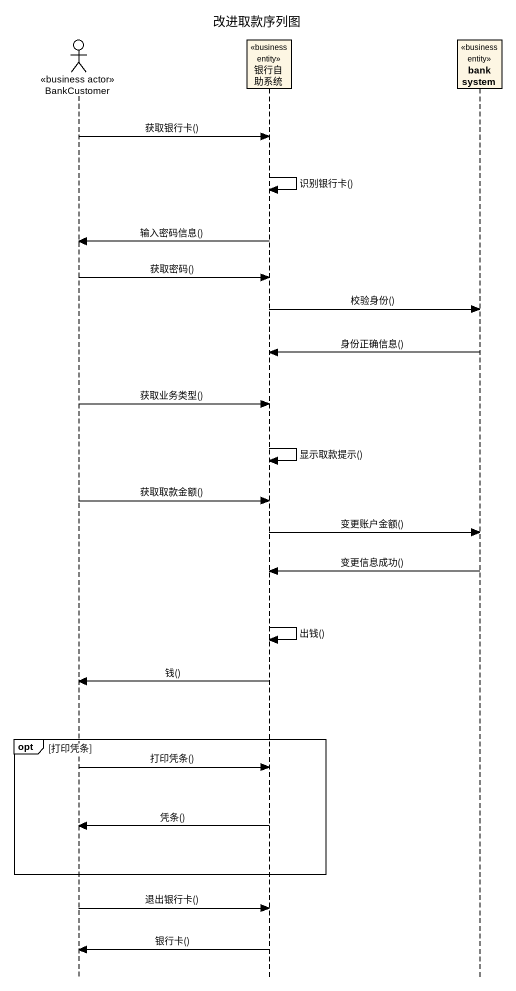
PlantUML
@startuml
title 改进取款序列图
hide footbox
actor BankCustomer <<business actor>>
participant 银行自助系统 <<business entity>>
participant "bank system" as bank_system <<business entity>>

BankCustomer -> 银行自助系统 : 获取银行卡()
银行自助系统 -> 银行自助系统 : 识别银行卡()
银行自助系统 -> BankCustomer : 输入密码信息()
BankCustomer -> 银行自助系统 : 获取密码()
银行自助系统 -> bank_system : 校验身份()
bank_system -> 银行自助系统 : 身份正确信息()
BankCustomer -> 银行自助系统 : 获取业务类型()
银行自助系统 -> 银行自助系统 : 显示取款提示()
BankCustomer -> 银行自助系统 : 获取取款金额()
银行自助系统 -> bank_system : 变更账户金额()
bank_system -> 银行自助系统 : 变更信息成功()
银行自助系统 -> 银行自助系统 : 出钱()
银行自助系统 -> BankCustomer : 钱()
opt 打印凭条
  BankCustomer -> 银行自助系统 : 打印凭条()
  银行自助系统 -> BankCustomer : 凭条()
end
BankCustomer -> 银行自助系统 : 退出银行卡()
银行自助系统 -> BankCustomer : 银行卡()
@enduml
